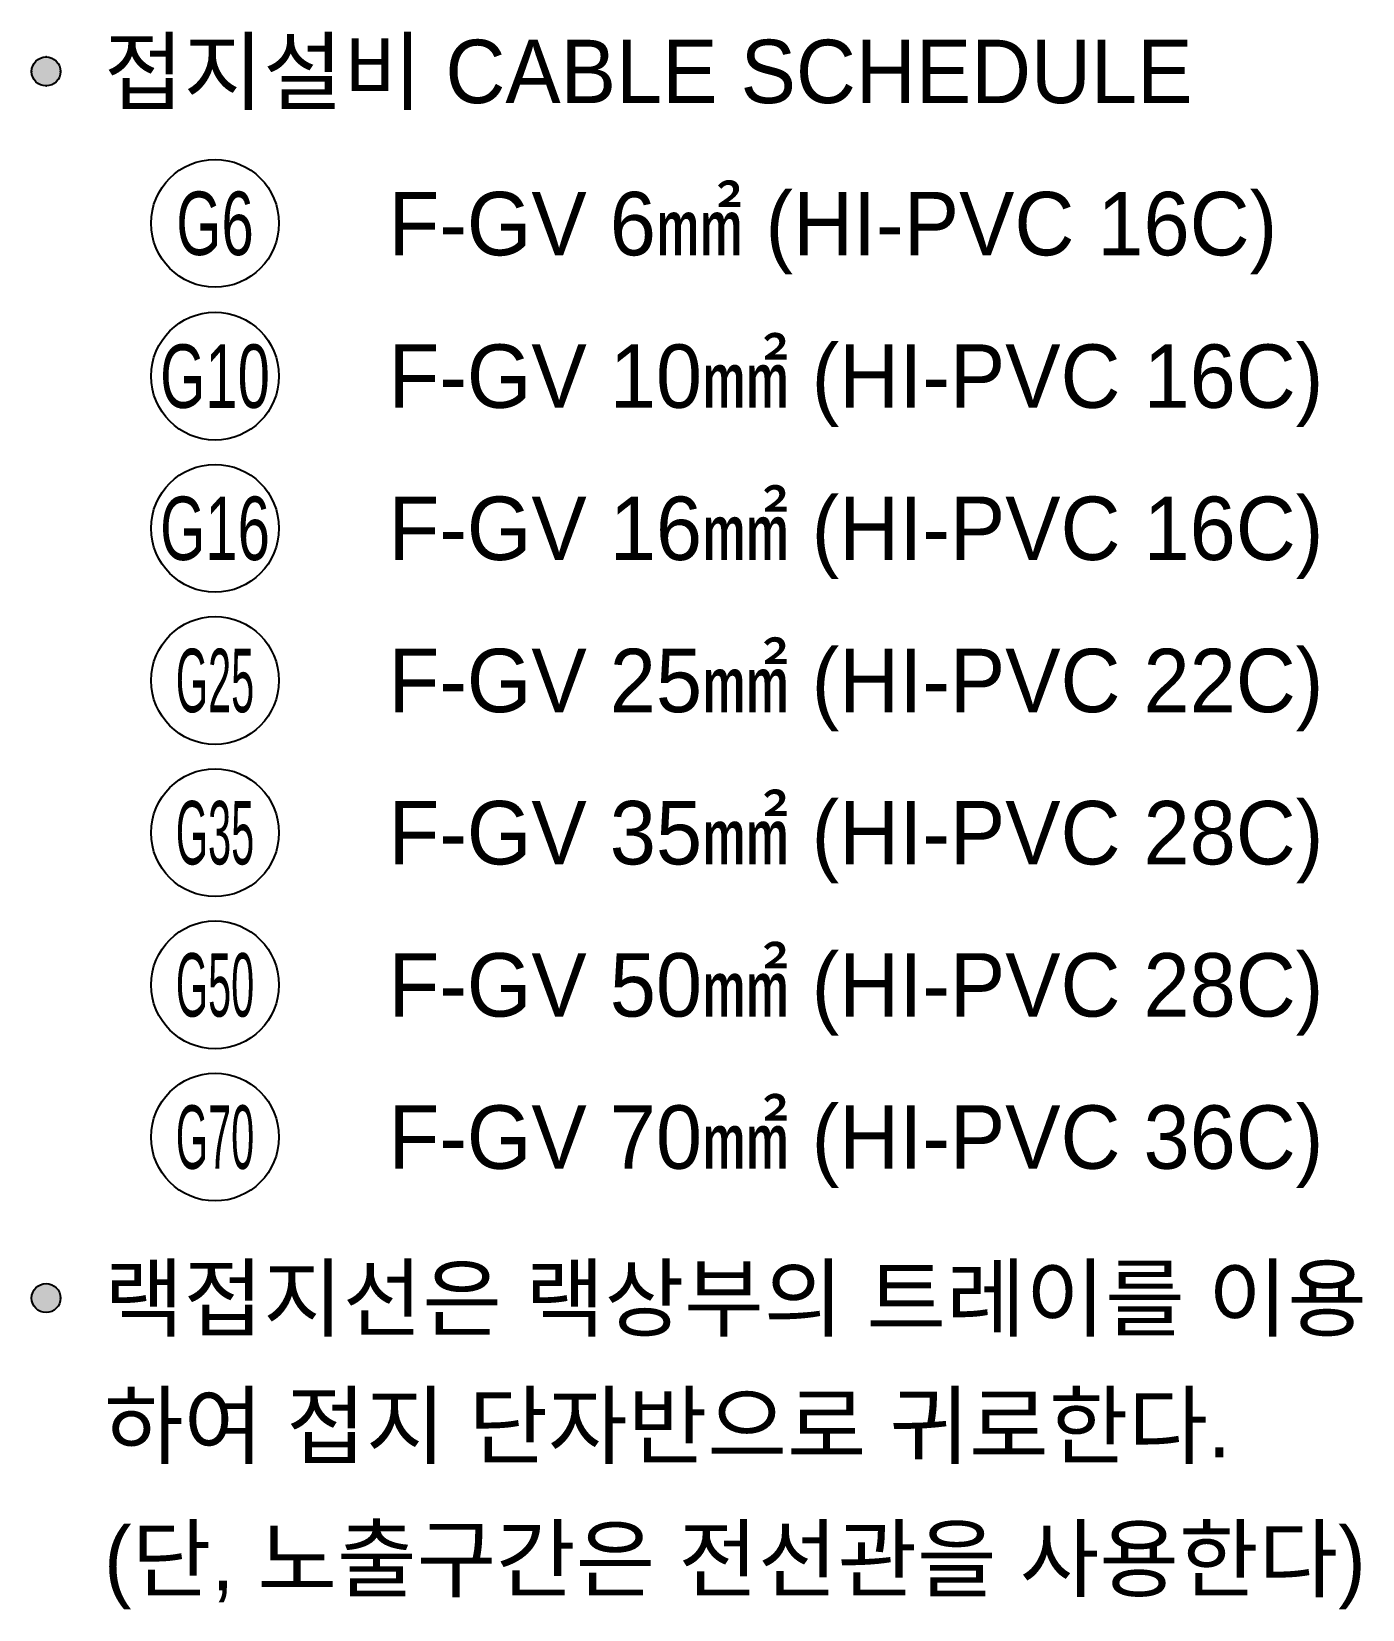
# Model space of a CAD drawing. Header units: millimetres. Extents: x -120884 to 122161, y 4425 to 84147.
# Drawn here: x -16204 to -5975, y 72017 to 84147 of the extents above; entities that cross this region are included whole.
import ezdxf
from ezdxf.enums import TextEntityAlignment as Align

# ---------------------------------------------------------------- set-up
doc = ezdxf.new("R2010")
doc.units = ezdxf.units.MM
doc.header["$LTSCALE"] = 150
for name, color, linetype in [('------00 Distribution', 3, 'Continuous'), ('-----29 Indicator', 1, 'Continuous'), ('-----30 Text', 2, 'Continuous')]:
    doc.layers.add(name, color=color, linetype=linetype)
doc.styles.add('ELEC', font='')
doc.styles.get('ELEC').set_extended_font_data('Dotum')

# ---------------------------------------------------------------- blocks, each defined once
blk = doc.blocks.new('A$Ccbf2eefb')
at = {"layer": '-----30 Text'}
h = blk.add_hatch(color=256, dxfattribs=at)
edge = h.paths.add_edge_path()
edge.add_arc((85.6, 4879.8), 85.6, 0, 360)
h = blk.add_hatch(color=256, dxfattribs=at)
edge = h.paths.add_edge_path()
edge.add_arc((85.6, -2374.2), 85.6, 0, 360)
at = {"layer": '-----29 Indicator'}
for centre in [(1084.6, 3981.6), (1084.6, 3078), (1084.6, 2178), (1084.6, 1278), (1084.6, 378), (1084.6, -522), (1084.6, -1422)]:
    blk.add_circle(centre, 378, dxfattribs=at)
at = {"layer": '-----30 Text'}
for centre in [(85.6, 4879.8), (85.6, -2374.2)]:
    blk.add_circle(centre, 85.6, dxfattribs=at)
for p in [(85.6, 4965.5), (0, 4879.8), (171.3, 4879.8), (85.6, 4794.2), (171.3, -2374.2)]:
    blk.add_point(p, dxfattribs=at)
at = {"layer": '-----29 Indicator', "color": 2, "style": 'ELEC'}
for s, width, p in [('G6', 0.7, (1084.6, 3981.6)), ('G10', 0.7, (1084.6, 3078)), ('G16', 0.7, (1084.6, 2178)), ('G25', 0.5, (1084.6, 1278)), ('G35', 0.5, (1084.6, 378)), ('G50', 0.5, (1084.6, -522)), ('G70', 0.5, (1084.6, -1422))]:
    blk.add_text(s, height=375, dxfattribs=dict(at, width=width)).set_placement(p, align=Align.MIDDLE)
at = {"layer": '-----30 Text', "style": 'ELEC'}
for s, p in [('접지설비 CABLE SCHEDULE', (428.3, 4879.8)), ('F-GV 6㎟ (HI-PVC 16C)', (2110.6, 3979.8)), ('F-GV 10㎟ (HI-PVC 16C)', (2110.6, 3078)), ('F-GV 16㎟ (HI-PVC 16C)', (2110.6, 2178)), ('F-GV 25㎟ (HI-PVC 22C)', (2110.6, 1278)), ('F-GV 35㎟ (HI-PVC 28C)', (2110.6, 378)), ('F-GV 50㎟ (HI-PVC 28C)', (2110.6, -522)), ('F-GV 70㎟ (HI-PVC 36C)', (2110.6, -1422)), ('랙접지선은 랙상부의 트레이를 이용', (428.3, -2374.2)), ('하여 접지 단자반으로 귀로한다.', (428.3, -3128)), ('(단, 노출구간은 전선관을 사용한다)', (428.3, -3915.5))]:
    blk.add_text(s, height=375, dxfattribs=at).set_placement(p, align=Align.MIDDLE_LEFT)
blk = doc.blocks.new('A$C650d4fc8')
at = {"layer": '-----30 Text', "xscale": 1.3, "yscale": 1.3, "zscale": 1.3}
blk.add_blockref('A$Ccbf2eefb', (-16204, -11603), dxfattribs=at)

msp = doc.modelspace()

# ---------------------------------------------------------------- block references
at = {"layer": '------00 Distribution'}
msp.add_blockref('A$C650d4fc8', (0, 89100), dxfattribs=at)

doc.saveas('drawing.dxf')
